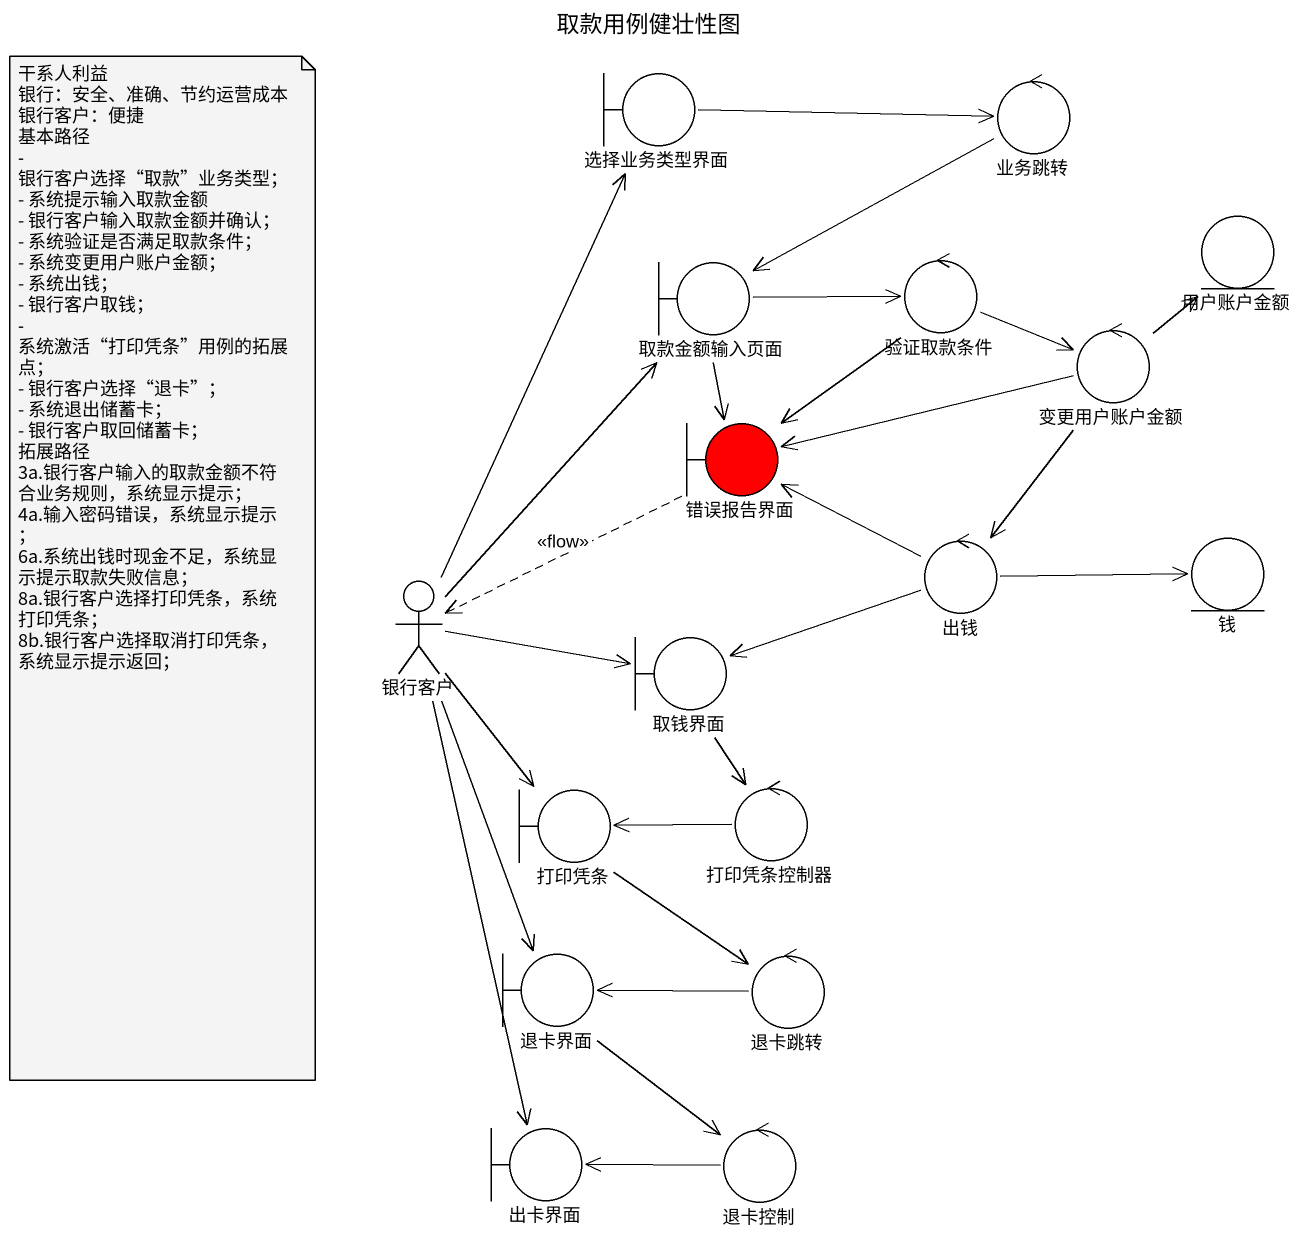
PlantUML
@startuml
title 取款用例健壮性图
boundary 选择业务类型界面
control 业务跳转
entity 用户账户金额
boundary 取款金额输入页面
control 验证取款条件
control 变更用户账户金额
boundary 错误报告界面 #FF0000
actor 银行客户
control 出钱
entity 钱
boundary 取钱界面
boundary 打印凭条
control 打印凭条控制器
boundary 退卡界面
control 退卡跳转
boundary 出卡界面
control 退卡控制
选择业务类型界面 -right-> 业务跳转
业务跳转 -left-> 取款金额输入页面
取款金额输入页面 -right-> 验证取款条件
取款金额输入页面 --> 错误报告界面
验证取款条件 -right-> 变更用户账户金额
验证取款条件 --> 错误报告界面
变更用户账户金额 -up-> 用户账户金额
变更用户账户金额 -left-> 错误报告界面
变更用户账户金额 --> 出钱
错误报告界面 .left.> 银行客户 : <<flow>>
银行客户 -up-> 选择业务类型界面
银行客户 -up-> 取款金额输入页面
银行客户 -right-> 取钱界面
银行客户 --> 打印凭条
银行客户 --> 退卡界面
银行客户 --> 出卡界面
出钱 -left-> 错误报告界面
出钱 -right-> 钱
出钱 -left-> 取钱界面
取钱界面 --> 打印凭条控制器
打印凭条 --> 退卡跳转
打印凭条控制器 -left-> 打印凭条
退卡界面 --> 退卡控制
退卡跳转 -left-> 退卡界面
退卡控制 -left-> 出卡界面
note as N1
  干系人利益
  银行：安全、准确、节约运营成本
  银行客户：便捷
  基本路径
  - 银行客户选择“取款”业务类型；
  - 系统提示输入取款金额
  - 银行客户输入取款金额并确认；
  - 系统验证是否满足取款条件；
  - 系统变更用户账户金额；
  - 系统出钱；
  - 银行客户取钱；
  - 系统激活“打印凭条”用例的拓展点；
  - 银行客户选择“退卡”；
  - 系统退出储蓄卡；
  - 银行客户取回储蓄卡；
  拓展路径
  3a.银行客户输入的取款金额不符合业务规则，系统显示提示；
  4a.输入密码错误，系统显示提示；
  6a.系统出钱时现金不足，系统显示提示取款失败信息；
  8a.银行客户选择打印凭条，系统打印凭条；
  8b.银行客户选择取消打印凭条，系统显示提示返回；
end note
@enduml
